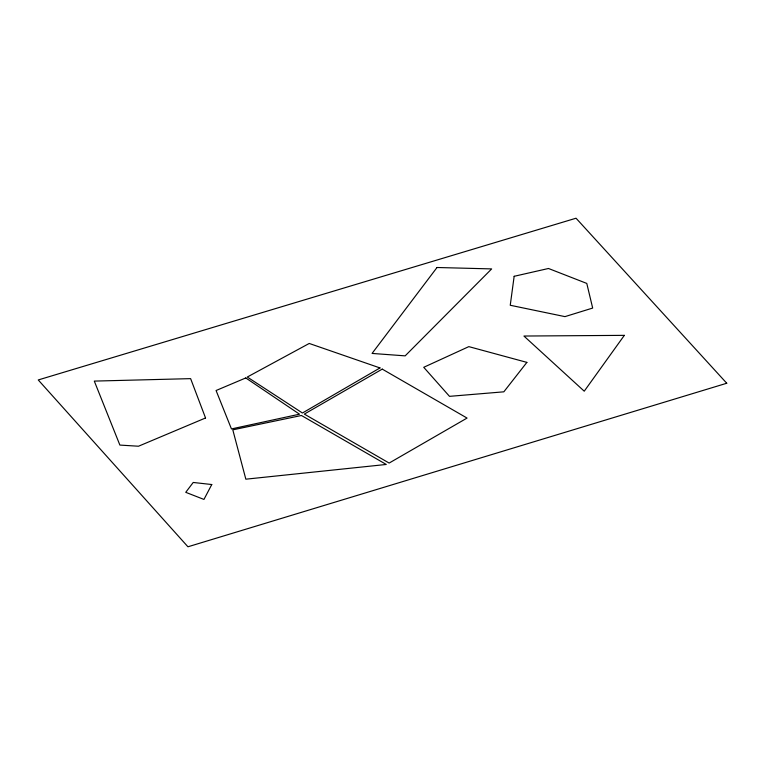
<?xml version="1.0" encoding="UTF-8"?>
<svg xmlns="http://www.w3.org/2000/svg" width="765" height="765" viewBox="0 0 765 765"><rect width="100%" height="100%" fill="white"/><g stroke="black" fill="none" stroke-linecap="round" stroke-linejoin="round"><path stroke-width="1.15" d="M514.156 276.299L510.245 305.264L564.962 316.624L592.674 308.066L586.784 283.423L548.486 268.486L514.156 276.299M211.771 484.532L203.949 499.43L185.742 492.325L193.22 482.457L211.771 484.532M624.336 335.357L584.24 391.192L523.92 336.036L624.336 335.357M437.016 267.501L372.067 353.43L405.163 355.859L491.666 268.907L437.016 267.501M526.884 362.38L503.839 391.823L449.504 396.347L423.734 367.305L468.821 346.631L526.884 362.38M379.985 367.936L302.443 413.004L247.277 377.03L309.232 343.456L379.985 367.936M382.242 369.113L304.327 414.095L389.146 463.064L467.061 418.072L382.242 369.113M245.785 377.948L216.074 390.513L231.451 428.936L299.517 414.19L245.785 377.948M205.546 417.977L138.494 446.225L119.876 445.077L94.296 381.094L190.628 378.637L205.546 417.977M726.75 383.246L187.941 546.784L38.25 379.947L576.045 218.216L726.75 383.246M301.448 415.491L232.799 429.844L245.842 479.186L386.258 464.46L301.448 415.491"/></g></svg>
